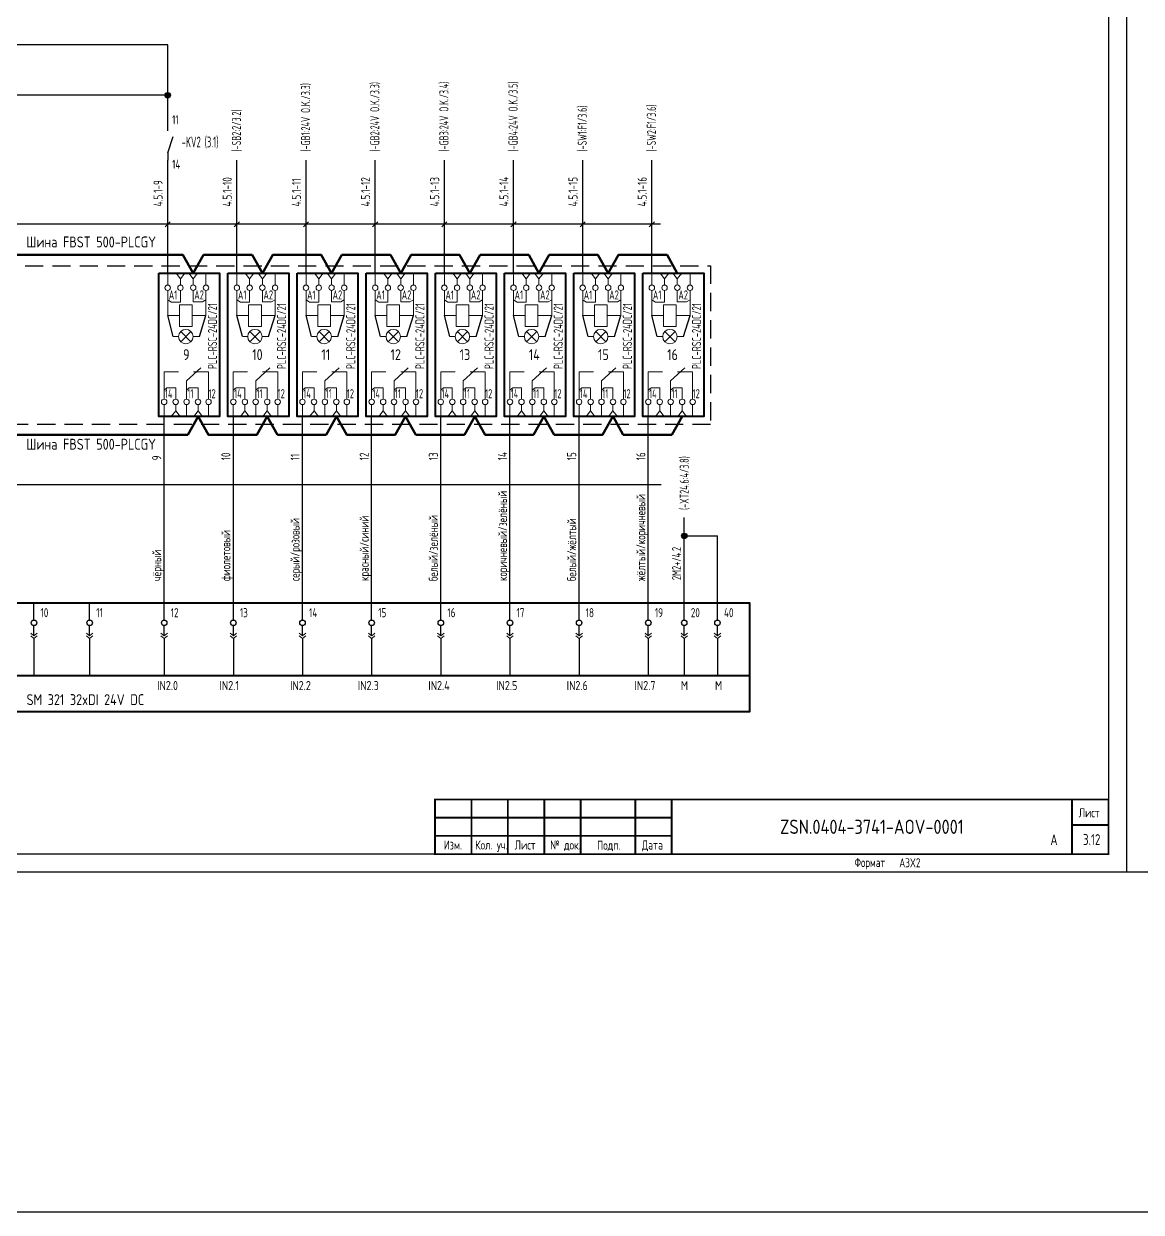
# Model space of a CAD drawing. Header units: millimetres. Extents: x 1235 to 19908, y 833 to 4314.
# Drawn here: x 8111 to 8418, y 1373 to 1699.6 of the extents above; entities that cross this region are included whole.
import ezdxf
from ezdxf.enums import TextEntityAlignment as Align

# ---------------------------------------------------------------- set-up
doc = ezdxf.new("R2010")
doc.units = ezdxf.units.MM
for name, pattern in [('DASHED2', [0.375, 0.25, -0.125]), ('K5LT32768', [0]), ('K5LT_THIN', [0])]:
    doc.linetypes.add(name, pattern=pattern)
doc.layers.add('EPLAN108', color=5, linetype='Continuous', lineweight=30)
for name, color, linetype in [('КИА_МАРКИРОВКА', 2, 'Continuous'), ('КИА_РАМКИ-ШТАМПЫ', 7, 'Continuous'), ('ФОРМАТ', 7, 'Continuous')]:
    doc.layers.add(name, color=color, linetype=linetype)
doc.styles.add('GOST-A 3-1', font='', dxfattribs={"height": 3})
doc.styles.add('GOSTA-2.5-1', font='', dxfattribs={"width": 0.9, "height": 2.5})
doc.styles.add('ROMAND0-100', font='romand.shx')
doc.styles.add('ROMANS0-60', font='romans.shx', dxfattribs={"width": 0.6})
doc.styles.add('ROMANS0-70', font='romans.shx', dxfattribs={"width": 0.7})
doc.styles.get('GOST-A 3-1').set_extended_font_data('GOST type A')
doc.styles.get('GOSTA-2.5-1').set_extended_font_data('GOST Type AU')

# ---------------------------------------------------------------- blocks, each defined once
blk = doc.blocks.new('A$C66DD7B38')
for p, q in [((175.13, 25.21), (175.13, 30)), ((190.43, 25.21), (190.43, 30)), ((210.91, 25.21), (210.91, 30)), ((229.91, 25.21), (229.91, 30)), ((248.91, 25.21), (248.91, 30)), ((267.91, 25.21), (267.91, 30)), ((286.91, 25.21), (286.91, 30)), ((305.91, 25.21), (305.91, 30)), ((324.91, 25.21), (324.91, 30)), ((343.91, 25.21), (343.91, 30)), ((353.79, 25.21), (353.79, 30)), ((175.13, 20.89), (175.13, 23.71)), ((190.43, 20.89), (190.43, 23.71)), ((210.91, 20.89), (210.91, 23.71)), ((229.91, 20.89), (229.91, 23.71)), ((248.91, 20.89), (248.91, 23.71)), ((267.91, 20.89), (267.91, 23.71)), ((286.91, 20.89), (286.91, 23.71)), ((305.91, 20.89), (305.91, 23.71)), ((324.91, 20.89), (324.91, 23.71)), ((343.91, 20.89), (343.91, 23.71)), ((353.79, 20.89), (353.79, 23.71)), ((175.13, 20.14), (175.13, 9.97)), ((190.43, 20.14), (190.43, 9.97)), ((210.91, 20.14), (210.91, 9.97)), ((229.91, 20.14), (229.91, 9.97)), ((248.91, 20.14), (248.91, 9.97)), ((267.91, 20.14), (267.91, 9.97)), ((286.91, 20.14), (286.91, 9.97)), ((305.91, 20.14), (305.91, 9.97)), ((324.91, 20.14), (324.91, 9.97)), ((343.91, 20.14), (343.91, 9.97)), ((353.79, 20.14), (353.79, 9.97))]:
    blk.add_line(p, q)
at = {"color": 0}
for p, q in [((362.91, 25.21), (362.91, 30)), ((362.91, 20.89), (362.91, 23.71)), ((362.91, 20.14), (362.91, 9.97))]:
    blk.add_line(p, q, dxfattribs=at)
at = {"lineweight": 18}
for p, q in [((175.13, 20.89), (174.24, 21.63)), ((175.13, 20.14), (174.24, 20.89)), ((175.13, 20.89), (176.02, 21.63)), ((175.13, 20.14), (176.02, 20.89)), ((190.43, 20.89), (189.54, 21.63)), ((190.43, 20.14), (189.54, 20.89)), ((190.43, 20.89), (191.32, 21.63)), ((190.43, 20.14), (191.32, 20.89)), ((210.91, 20.89), (210.02, 21.63)), ((210.91, 20.14), (210.02, 20.89)), ((210.91, 20.89), (211.8, 21.63)), ((210.91, 20.14), (211.8, 20.89)), ((229.91, 20.89), (229.02, 21.63)), ((229.91, 20.14), (229.02, 20.89)), ((229.91, 20.89), (230.8, 21.63)), ((229.91, 20.14), (230.8, 20.89)), ((248.91, 20.89), (248.02, 21.63)), ((248.91, 20.14), (248.02, 20.89)), ((248.91, 20.89), (249.8, 21.63)), ((248.91, 20.14), (249.8, 20.89)), ((267.91, 20.89), (267.02, 21.63)), ((267.91, 20.14), (267.02, 20.89)), ((267.92, 20.89), (268.81, 21.63)), ((267.92, 20.14), (268.81, 20.89)), ((286.91, 20.89), (286.02, 21.63)), ((286.91, 20.14), (286.02, 20.89)), ((286.91, 20.89), (287.8, 21.63)), ((286.91, 20.14), (287.8, 20.89)), ((305.91, 20.89), (305.02, 21.63)), ((305.91, 20.14), (305.02, 20.89)), ((305.91, 20.89), (306.8, 21.63)), ((305.91, 20.14), (306.8, 20.89)), ((324.91, 20.89), (324.02, 21.63)), ((324.91, 20.14), (324.02, 20.89)), ((324.91, 20.89), (325.8, 21.63)), ((324.91, 20.14), (325.8, 20.89)), ((343.91, 20.89), (343.02, 21.63)), ((343.91, 20.14), (343.02, 20.89)), ((343.91, 20.89), (344.8, 21.63)), ((343.91, 20.14), (344.8, 20.89)), ((353.79, 20.89), (352.9, 21.63)), ((353.79, 20.14), (352.9, 20.89)), ((353.79, 20.89), (354.68, 21.63)), ((353.79, 20.14), (354.68, 20.89)), ((362.91, 20.89), (362.02, 21.63)), ((362.91, 20.14), (362.02, 20.89)), ((362.91, 20.89), (363.8, 21.63)), ((362.91, 20.14), (363.8, 20.89))]:
    blk.add_line(p, q, dxfattribs=at)
at = {"lineweight": 40}
blk.add_line((0, 9.97), (371.67, 9.97), dxfattribs=at)
blk.add_lwpolyline([(0, 30), (371.67, 30), (371.67, 0), (0, 0)], close=True, dxfattribs=at)
for centre in [(175.13, 24.46), (190.43, 24.46), (210.91, 24.46), (229.91, 24.46), (248.91, 24.46), (267.91, 24.46), (286.91, 24.46), (305.91, 24.46), (324.91, 24.46), (343.91, 24.46), (353.79, 24.46)]:
    blk.add_circle(centre, 0.75)
at = {"color": 0}
blk.add_circle((362.91, 24.46), 0.75, dxfattribs=at)
at = {"style": 'GOSTA-2.5-1', "width": 0.9}
for s, p in [('10', (176.93, 26)), ('11', (192.23, 26)), ('12', (212.71, 26)), ('13', (231.71, 26)), ('14', (250.71, 26)), ('15', (269.71, 26)), ('16', (288.71, 26)), ('17', (307.71, 26)), ('18', (326.71, 26)), ('19', (345.71, 26)), ('20', (355.59, 26)), ('40', (364.71, 26))]:
    blk.add_text(s, height=2.5, dxfattribs=at).set_placement(p)
for s, height, style, p in [('IN2.0', 2.5, 'GOSTA-2.5-1', (208.97, 5.98)), ('IN2.1', 2.5, 'GOSTA-2.5-1', (226.12, 5.98)), ('IN2.2', 2.5, 'GOSTA-2.5-1', (245.49, 5.98)), ('IN2.3', 2.5, 'GOSTA-2.5-1', (264.12, 5.98)), ('IN2.4', 2.5, 'GOSTA-2.5-1', (283.49, 5.98)), ('IN2.5', 2.5, 'GOSTA-2.5-1', (302.12, 5.98)), ('IN2.6', 2.5, 'GOSTA-2.5-1', (321.49, 5.98)), ('IN2.7', 2.5, 'GOSTA-2.5-1', (340.12, 5.98)), ('M', 2.5, 'GOSTA-2.5-1', (352.86, 5.98)), ('M', 2.5, 'GOSTA-2.5-1', (362.23, 5.98)), ('SM 321 32xDI 24V DC', 3, 'GOST-A 3-1', (173.11, 1.85))]:
    blk.add_text(s, height=height, dxfattribs=dict(style=style)).set_placement(p)
blk = doc.blocks.new('A$C2C8C317B')
at = {"color": 0}
for p, q in [((0, 0), (0, 39.44)), ((3.94, 21.99), (2.44, 27.76)), ((11.17, 21.99), (12.94, 27.76))]:
    blk.add_line(p, q, dxfattribs=at)
at = {"linetype": 'K5LT_THIN', "lineweight": 18}
for p, q in [((2.44, 36.15), (2.44, 39.44)), ((5.94, 37.86), (4.75, 39.44)), ((5.94, 37.86), (7.14, 39.44)), ((9.44, 37.88), (8.25, 39.45)), ((9.44, 37.88), (10.64, 39.45)), ((12.94, 36.15), (12.94, 39.44)), ((5.94, 36.15), (5.94, 37.86)), ((9.44, 36.17), (9.44, 37.88)), ((2.44, 34.65), (2.44, 27.76)), ((5.94, 34.65), (5.94, 31.48)), ((9.44, 34.67), (9.44, 31.52)), ((12.94, 34.65), (12.94, 27.76)), ((3.42, 31.48), (2.44, 32.07)), ((5.94, 31.48), (3.42, 31.48)), ((9.16, 30.76), (5.66, 30.76)), ((5.66, 30.76), (5.66, 24.76)), ((9.16, 24.76), (9.16, 30.76)), ((9.44, 31.52), (11.97, 31.52)), ((11.97, 31.52), (12.94, 32.12)), ((5.66, 27.76), (2.44, 27.76)), ((9.16, 27.76), (12.94, 27.76)), ((5.66, 24.76), (9.16, 24.76)), ((7.61, 9.79), (11.52, 13.36)), ((1.46, 4.79), (1.46, 12.35)), ((5.38, 12.35), (1.46, 12.35)), ((13.65, 12.35), (9.5, 12.35)), ((13.65, 12.35), (13.65, 4.79)), ((2.22, 7.93), (1.46, 7.29)), ((4.63, 7.93), (2.22, 7.93)), ((4.63, 4.79), (4.63, 7.93)), ((7.61, 4.79), (7.61, 9.79)), ((8.36, 7.93), (7.61, 7.29)), ((10.77, 7.93), (8.36, 7.93)), ((10.77, 4.79), (10.77, 7.93)), ((1.46, 3.29), (1.46, 0)), ((4.63, 3.29), (4.63, 1.58)), ((7.61, 3.29), (7.61, 0)), ((10.77, 3.29), (10.77, 1.58)), ((13.65, 3.29), (13.65, 0)), ((4.63, 1.58), (3.43, 0)), ((4.63, 1.58), (5.82, 0)), ((10.77, 1.58), (9.58, 0)), ((10.77, 1.58), (11.97, 0))]:
    blk.add_line(p, q, dxfattribs=at)
at = {"color": 0, "lineweight": 20}
for p, q in [((6.01, 23.39), (8.81, 20.59)), ((8.81, 23.39), (6.01, 20.59)), ((5.43, 21.99), (3.94, 21.99)), ((9.39, 21.99), (11.17, 21.99))]:
    blk.add_line(p, q, dxfattribs=at)
at = {"lineweight": 40}
blk.add_lwpolyline([(0, 39.44), (16.69, 39.44), (16.69, 0), (0, 0)], close=True, dxfattribs=at)
at = {"color": 0, "lineweight": 20}
blk.add_circle((7.41, 21.99), 1.98, dxfattribs=at)
at = {"linetype": 'K5LT32768', "lineweight": 18}
for centre, start, end in [((2.44, 35.4), 0, 180), ((5.94, 35.4), 0, 180), ((9.44, 35.42), 0, 180), ((12.94, 35.4), 0, 180), ((2.44, 35.4), 180, 0), ((5.94, 35.4), 180, 0), ((9.44, 35.42), 180, 0), ((12.94, 35.4), 180, 0), ((1.46, 4.04), 0, 180), ((1.46, 4.04), 180, 0), ((4.63, 4.04), 0, 180), ((4.63, 4.04), 180, 0), ((7.61, 4.04), 0, 180), ((7.61, 4.04), 180, 0), ((10.77, 4.04), 0, 180), ((10.77, 4.04), 180, 0), ((13.65, 4.04), 0, 180), ((13.65, 4.04), 180, 0)]:
    blk.add_arc(centre, 0.75, start, end, dxfattribs=at)
at = {"style": 'GOSTA-2.5-1', "width": 0.8}
for s, p in [('A1', (2.73, 32.17)), ('A2', (9.73, 32.19)), ('14', (1.68, 5.05)), ('11', (7.82, 5.05)), ('12', (13.64, 5.05))]:
    blk.add_text(s, height=2.5, dxfattribs=at).set_placement(p)
blk.add_text('PLC-RSC-24DC/21', height=2.5, rotation=90, dxfattribs=at).set_placement((15.97, 13.05))
blk = doc.blocks.new('A$C2EC3666A')
h = blk.add_hatch(color=7)
h.dxf.hatch_style = 1
edge = h.paths.add_edge_path()
edge.add_arc((0, 0), 0.75, 0, 360)
at = {"color": 0}
blk.add_circle((0, 0), 0.75, dxfattribs=at)
blk = doc.blocks.new('frm6')
at = {"layer": 'ФОРМАТ'}
blk.add_line((-185, 15), (-120, 15), dxfattribs=at)
at = {"layer": 'ФОРМАТ', "const_width": 0.5}
blk.add_lwpolyline([(-185, 15), (-185, 0), (0, 0), (0, 15)], close=True, dxfattribs=at)
for points in [[(-175, 15), (-175, 0)], [(-165, 15), (-165, 0)], [(-155, 15), (-155, 0)], [(-145, 15), (-145, 0)], [(-130, 15), (-130, 0)], [(-120, 15), (-120, 0)], [(-10, 15), (-10, 0)], [(-185, 10), (-120, 10)], [(-10, 8), (0, 8)], [(-185, 5), (-120, 5)]]:
    blk.add_lwpolyline(points, dxfattribs=at)
at = {"layer": 'ФОРМАТ', "style": 'GOSTA-2.5-1', "width": 0.95}
for s, p in [('Лист', (-8.17, 9.36)), ('Изм.', (-182.63, 0.5)), ('Кол. уч.', (-173.96, 0.5)), ('Лист', (-163.13, 0.5)), ('№ док.', (-153.38, 0.5)), ('Подп.', (-140.5, 0.44)), ('Дата', (-128.17, 0.5))]:
    blk.add_text(s, height=2.5, dxfattribs=at).set_placement(p, align=Align.BOTTOM_LEFT)
at = {"layer": 'ФОРМАТ', "flags": 8}
for tag, style, width, p in [('R2', 'ROMANS0-70', 0.7, (-184.4, 10)), ('QTY2', 'ROMANS0-70', 0.65, (-174.28, 10.29)), ('SH2', 'ROMANS0-70', 0.7, (-164.3, 10)), ('ND2', 'ROMANS0-60', 0.6, (-154.34, 10)), ('SIGN2', 'ROMANS0-70', 0.7, (-144.3, 10)), ('DATE2', 'ROMANS0-70', 0.43, (-129.4, 10)), ('R1', 'ROMANS0-70', 0.7, (-184.4, 5)), ('QTY1', 'ROMANS0-70', 0.65, (-174.28, 5.29)), ('SH1', 'ROMANS0-70', 0.7, (-164.3, 5)), ('ND1', 'ROMANS0-60', 0.6, (-154.34, 5)), ('SIGN1', 'ROMANS0-70', 0.7, (-144.3, 5)), ('DATE1', 'ROMANS0-70', 0.43, (-129.4, 5))]:
    blk.add_attdef(tag, text='', height=3, dxfattribs=dict(at, style=style, width=width)).set_placement(p, align=Align.BOTTOM_LEFT)
at = {"layer": 'ФОРМАТ', "style": 'ROMANS0-70', "width": 0.7, "flags": 8}
blk.add_attdef('SH', text='', height=3, dxfattribs=at).set_placement((-5.16, 3.75), align=Align.MIDDLE_CENTER)

msp = doc.modelspace()

# ---------------------------------------------------------------- linework, layer by layer
for p, q in [((8414, 1886.39), (8414, 1466.39)), ((8409, 1881.39), (8409, 1471.39)), ((8409, 1471.39), (7840, 1471.39)), ((8414, 1466.39), (7820, 1466.39)), ((9008, 1466.39), (8414, 1466.39))]:
    msp.add_line(p, q)
at = {"color": 1}
for p, q in [((8150.55, 1693.77), (8067.51, 1693.77)), ((8150.55, 1670.12), (8150.55, 1693.77)), ((8150.55, 1679.92), (8095.77, 1679.92))]:
    msp.add_line(p, q, dxfattribs=at)
at = {"lineweight": 25}
for q in [(8152.05, 1668.62), (8150.55, 1662.12)]:
    msp.add_line((8150.55, 1664.12), q, dxfattribs=at)
at = {"color": 252}
for p, q in [((8150.55, 1631.05), (8150.55, 1662.12)), ((8169.55, 1631.05), (8169.55, 1662.12)), ((8188.55, 1631.05), (8188.55, 1662.12)), ((8207.55, 1631.05), (8207.55, 1662.12)), ((8226.55, 1631.05), (8226.55, 1662.12)), ((8245.55, 1631.05), (8245.55, 1662.12)), ((8264.55, 1631.05), (8264.55, 1662.12)), ((8283.55, 1631.05), (8283.55, 1662.12))]:
    msp.add_line(p, q, dxfattribs=at)
at = {"color": 0}
for p, q in [((8285.91, 1644.45), (7938.74, 1644.45)), ((8149.85, 1643.75), (8151.26, 1645.16)), ((8168.85, 1643.75), (8170.26, 1645.16)), ((8187.85, 1643.75), (8189.26, 1645.16)), ((8206.85, 1643.75), (8208.26, 1645.16)), ((8225.85, 1643.75), (8227.26, 1645.16)), ((8244.85, 1643.75), (8246.26, 1645.16)), ((8263.85, 1643.75), (8265.26, 1645.16)), ((8282.85, 1643.75), (8284.26, 1645.16)), ((8149.58, 1540.48), (8149.58, 1591.61)), ((8168.58, 1540.48), (8168.58, 1591.61)), ((8187.58, 1540.48), (8187.58, 1591.61)), ((8206.58, 1540.48), (8206.58, 1591.61)), ((8225.58, 1540.48), (8225.58, 1591.61)), ((8244.58, 1540.48), (8244.58, 1591.61)), ((8263.58, 1540.48), (8263.58, 1591.61)), ((8282.58, 1540.48), (8282.58, 1591.61)), ((7938.67, 1572.98), (8286.14, 1572.98))]:
    msp.add_line(p, q, dxfattribs=at)
at = {"color": 4}
for p, q in [((8292.46, 1540.48), (8292.46, 1563.89)), ((8292.46, 1558.84), (8301.58, 1558.84)), ((8301.58, 1540.44), (8301.58, 1558.84))]:
    msp.add_line(p, q, dxfattribs=at)
at = {"color": 0, "linetype": 'DASHED2', "ltscale": 20}
msp.add_lwpolyline([(7938.87, 1633.08), (8299.7, 1633.08), (8299.7, 1589.45), (7938.87, 1589.45)], close=True, dxfattribs=at)
at = {"color": 4, "lineweight": 50}
for points in [[(8157.55, 1631.05), (8154.72, 1636.05), (8105.61, 1636.05), (8102.77, 1631.05)], [(8176.55, 1631.05), (8173.72, 1636.05), (8160.39, 1636.05), (8157.55, 1631.05)], [(8195.55, 1631.05), (8192.72, 1636.05), (8179.39, 1636.05), (8176.55, 1631.05)], [(8214.55, 1631.05), (8211.72, 1636.05), (8198.39, 1636.05), (8195.55, 1631.05)], [(8233.55, 1631.05), (8230.72, 1636.05), (8217.39, 1636.05), (8214.55, 1631.05)], [(8252.55, 1631.05), (8249.72, 1636.05), (8236.39, 1636.05), (8233.55, 1631.05)], [(8271.55, 1631.05), (8268.72, 1636.05), (8255.39, 1636.05), (8252.55, 1631.05)], [(8290.55, 1631.05), (8287.72, 1636.05), (8274.39, 1636.05), (8271.55, 1631.05)]]:
    msp.add_lwpolyline(points, dxfattribs=at)
at = {"color": 1, "lineweight": 50}
for points in [[(8158.89, 1591.61), (8156.05, 1586.61), (8106.94, 1586.61), (8104.1, 1591.61)], [(8177.88, 1591.61), (8175.04, 1586.61), (8161.72, 1586.61), (8158.89, 1591.61)], [(8196.88, 1591.61), (8194.04, 1586.61), (8180.72, 1586.61), (8177.89, 1591.61)], [(8215.88, 1591.61), (8213.04, 1586.61), (8199.72, 1586.61), (8196.89, 1591.61)], [(8234.88, 1591.61), (8232.04, 1586.61), (8218.72, 1586.61), (8215.89, 1591.61)], [(8253.88, 1591.61), (8251.04, 1586.61), (8237.72, 1586.61), (8234.89, 1591.61)], [(8272.88, 1591.61), (8270.04, 1586.61), (8256.72, 1586.61), (8253.89, 1591.61)], [(8291.88, 1591.61), (8289.04, 1586.61), (8275.72, 1586.61), (8272.89, 1591.61)]]:
    msp.add_lwpolyline(points, dxfattribs=at)
at = {"layer": 'EPLAN108', "color": 2}
msp.add_lwpolyline([(1235.43, 2532.19), (19799.49, 2532.19), (19799.49, 1372.97), (1235.43, 1372.97)], close=True, dxfattribs=at)

# ---------------------------------------------------------------- block references
at = {"color": 0}
for name, p in [('A$C2EC3666A', (8150.55, 1679.92)), ('A$C2C8C317B', (8148.11, 1591.61)), ('A$C2C8C317B', (8167.11, 1591.61)), ('A$C2C8C317B', (8186.11, 1591.61)), ('A$C2C8C317B', (8205.11, 1591.61)), ('A$C2C8C317B', (8224.11, 1591.61)), ('A$C2C8C317B', (8243.11, 1591.61)), ('A$C2C8C317B', (8262.11, 1591.61)), ('A$C2C8C317B', (8281.11, 1591.61)), ('A$C2EC3666A', (8292.46, 1558.84)), ('A$C66DD7B38', (7938.67, 1510.48))]:
    msp.add_blockref(name, p, dxfattribs=at)
at = {"layer": 'КИА_РАМКИ-ШТАМПЫ'}
ref = msp.add_blockref('frm6', (8409, 1471.39), dxfattribs=at)
ref.add_attrib('TITLE', 'ZSN.0404-3741-AOV-0001', dxfattribs={"layer": '0', "height": 3.9, "style": 'ROMAND0-100', "width": 0.8, "flags": 8}).set_placement((8344, 1478.89), align=Align.MIDDLE_CENTER)
ref.add_attrib('SH', '3.12', dxfattribs={"layer": '0', "height": 3, "style": 'ROMANS0-70', "width": 0.7, "flags": 8}).set_placement((8404.4, 1475.39), align=Align.MIDDLE_CENTER)
ref.add_attrib('REV', 'А', dxfattribs={"layer": '0', "height": 3, "style": 'ROMANS0-70', "width": 0.7, "flags": 8}).set_placement((8394.03, 1475.36), align=Align.MIDDLE_CENTER)

# ---------------------------------------------------------------- texts
at = {"style": 'GOSTA-2.5-1'}
for s, width, p in [('(-GB1:24V O.K./3.3)', 0.7, (8189.68, 1664.43)), ('(-GB2:24V O.K./3.3)', 0.7, (8208.68, 1664.43)), ('(-GB3:24V O.K./3.4)', 0.7, (8227.68, 1664.43)), ('(-GB4:24V O.K./3.5)', 0.7, (8246.68, 1664.43)), ('(-SW2:F1/3.6)', 0.7, (8284.68, 1664.43)), ('(-SB2:2/3.2)', 0.7, (8170.68, 1664.43)), ('(-SW1:F1/3.6)', 0.7, (8265.68, 1664.43)), ('9', 0.9, (8148.77, 1579.6)), ('10', 0.9, (8167.77, 1579.6)), ('11', 0.9, (8186.77, 1579.6)), ('12', 0.9, (8205.77, 1579.6)), ('13', 0.9, (8224.77, 1579.6)), ('14', 0.9, (8243.77, 1579.6)), ('15', 0.9, (8262.77, 1579.6)), ('16', 0.9, (8281.77, 1579.6)), ('(-XT24.6:4/3.8)', 0.7, (8293.71, 1565.95)), ('коричневый/зелёный', 0.9, (8243.77, 1546.43)), ('жёлтый/коричневый', 0.9, (8281.77, 1546.43)), ('белый/зелёный', 0.9, (8224.77, 1546.43)), ('серый/розовый', 0.9, (8186.77, 1546.43)), ('красный/синий', 0.9, (8205.77, 1546.43)), ('белый/жёлтый', 0.9, (8262.77, 1546.43)), ('фиолетовый', 0.9, (8167.77, 1546.43)), ('чёрный', 0.9, (8148.77, 1546.43)), ('2M2+/4.2', 0.8, (8291.6, 1546.7))]:
    msp.add_text(s, height=2.5, rotation=90, dxfattribs=dict(at, width=width)).set_placement(p)
for s, style, width, p in [('11', 'GOSTA-2.5-1', 0.9, (8151.77, 1671.94)), ('14', 'GOSTA-2.5-1', 0.9, (8151.77, 1659.69)), ('Формат', 'ROMANS0-70', 0.7, (8339.23, 1467.83))]:
    msp.add_text(s, height=2.5, dxfattribs=dict(style=style, width=width)).set_placement(p)
at = {"color": 7, "style": 'GOST-A 3-1', "width": 0.7}
msp.add_text('-KV2 (3.1)', height=3, dxfattribs=at).set_placement((8154.39, 1665.57))
at = {"style": 'GOST-A 3-1'}
for s, p in [('Шина FBST 500-PLCGY', (8111.7, 1638.1)), ('9', (8154.76, 1607.14)), ('10', (8173.76, 1607.14)), ('11', (8192.76, 1607.14)), ('12', (8211.76, 1607.14)), ('13', (8230.76, 1607.14)), ('14', (8249.76, 1607.14)), ('15', (8268.76, 1607.14)), ('16', (8287.76, 1607.14)), ('Шина FBST 500-PLCGY', (8111.7, 1582.52))]:
    msp.add_text(s, height=3, dxfattribs=at).set_placement(p)
at = {"ltscale": 100, "style": 'ROMANS0-70', "width": 0.7, "flags": 12}
msp.add_attdef('A3X2', text='A3x2', height=2.5, dxfattribs=at).set_placement((8351.53, 1467), align=Align.BOTTOM_LEFT)
at = {"layer": 'КИА_МАРКИРОВКА', "style": 'GOSTA-2.5-1', "width": 0.9}
for s, p in [('4.5.1-9', (8149.15, 1649.36)), ('4.5.1-10', (8168.15, 1649.36)), ('4.5.1-11', (8187.15, 1649.36)), ('4.5.1-12', (8206.15, 1649.36)), ('4.5.1-13', (8225.15, 1649.36)), ('4.5.1-14', (8244.15, 1649.36)), ('4.5.1-15', (8263.15, 1649.36)), ('4.5.1-16', (8282.15, 1649.36))]:
    msp.add_text(s, height=2.5, rotation=90, dxfattribs=at).set_placement(p)

doc.saveas('drawing.dxf')
